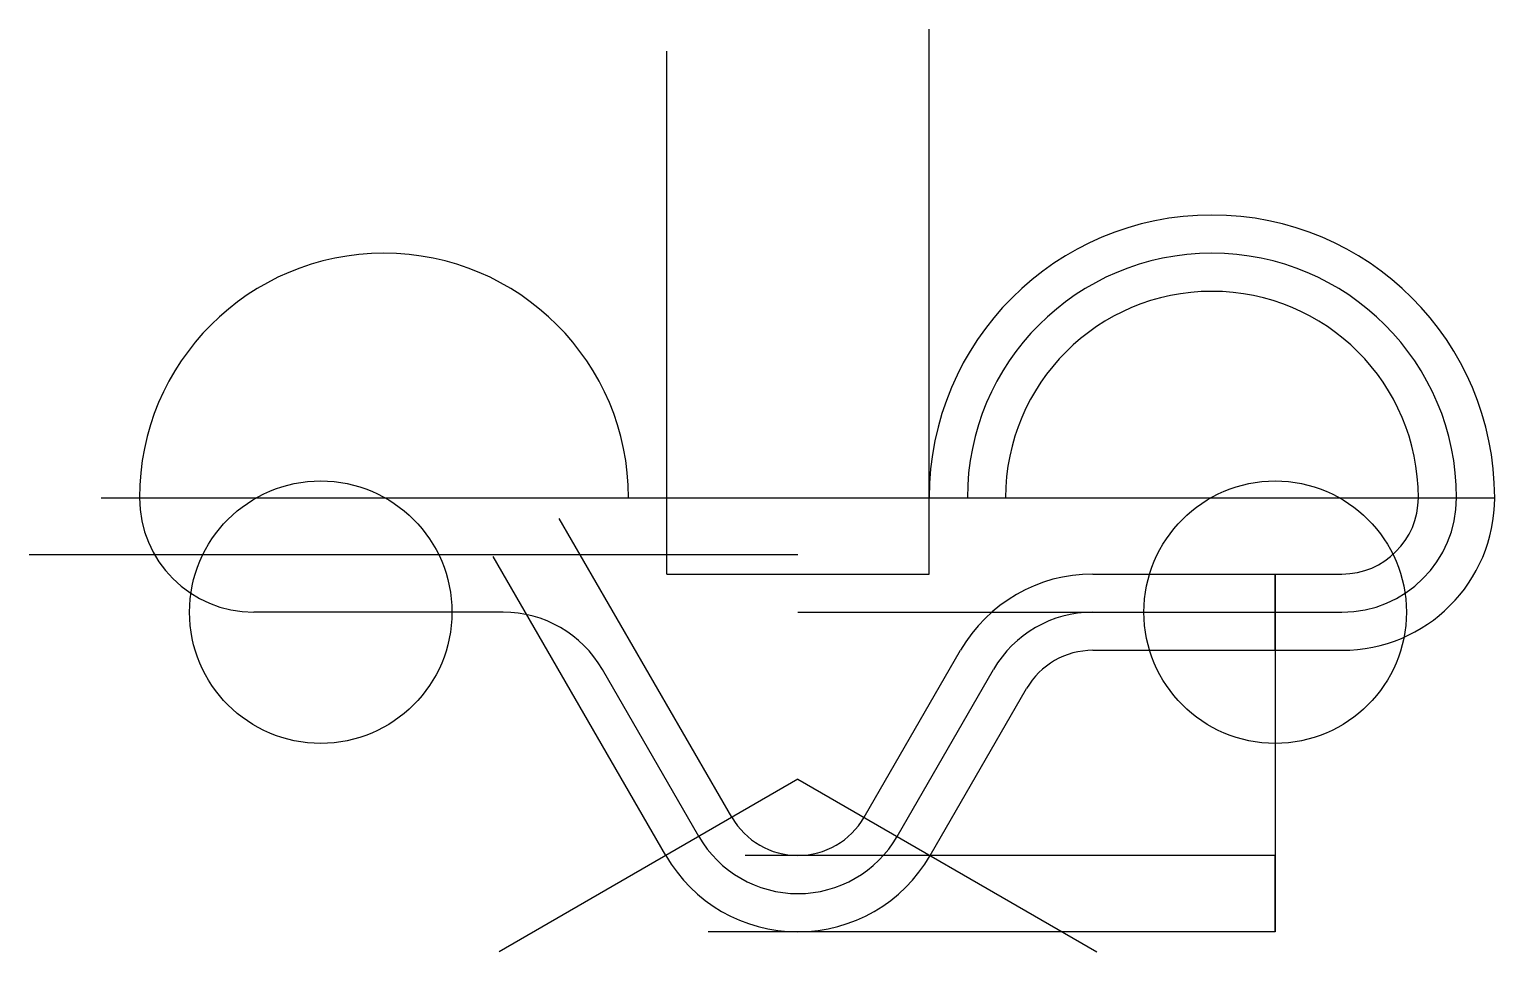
# Model space of a CAD drawing. Header units: inches. Extents: x -0.161 to 0.146, y -0.083 to 0.11.
import ezdxf

# ---------------------------------------------------------------- set-up
doc = ezdxf.new("R2010")
doc.units = ezdxf.units.IN
doc.header["$MEASUREMENT"] = 0

msp = doc.modelspace()

# ---------------------------------------------------------------- linework, layer by layer
for p, q in [((0.0275, -0.004), (0.0275, 0.11018)), ((-0.0275, -0.004), (-0.0275, 0.10557)), ((-0.146, 0.012), (0.146, 0.012)), ((-0.01386, -0.055), (-0.05003, 0.00765)), ((0, 0), (-0.16108, 0)), ((-0.02771, -0.063), (-0.06389, -0.00035)), ((-0.0275, -0.004), (0.0275, -0.004)), ((0.06178, -0.004), (0.114, -0.004)), ((0.1, -0.02), (0.1, -0.004)), ((0.1, -0.004), (0.1, -0.079)), ((-0.06178, -0.012), (-0.114, -0.012)), ((0, -0.012), (0.1, -0.012)), ((0.06178, -0.012), (0.114, -0.012)), ((0.01386, -0.055), (0.03406, -0.02)), ((0.06178, -0.02), (0.114, -0.02)), ((-0.02078, -0.059), (-0.04099, -0.024)), ((0.02078, -0.059), (0.04099, -0.024)), ((0.02771, -0.063), (0.04792, -0.028)), ((0, -0.047), (-0.06265, -0.08317)), ((0, -0.047), (0.06265, -0.08317)), ((0.1, -0.063), (-0.01107, -0.063)), ((0.1, -0.079), (0.1, -0.063)), ((0.1, -0.079), (-0.01885, -0.079))]:
    msp.add_line(p, q)
for centre in [(-0.1, -0.012), (0.1, -0.012)]:
    msp.add_circle(centre, 0.0275)
for centre, radius, start, end in [((0.08675, 0.012), 0.05925, 0, 180), ((-0.08675, 0.012), 0.05125, 0, 180), ((0.08675, 0.012), 0.05125, 0, 180), ((0.08675, 0.012), 0.04325, 0, 180), ((-0.114, 0.012), 0.024, 180, 270), ((0.114, 0.012), 0.032, 270, 0), ((0.114, 0.012), 0.016, 270, 0), ((0.114, 0.012), 0.024, 270, 0), ((0.06178, -0.036), 0.032, 90, 150), ((-0.06178, -0.036), 0.024, 30, 90), ((0.06178, -0.036), 0.024, 90, 150), ((0.06178, -0.036), 0.016, 90, 150), ((0, -0.047), 0.016, 210, 330), ((0, -0.047), 0.024, 210, 330), ((0, -0.047), 0.032, 210, 330)]:
    msp.add_arc(centre, radius, start, end)

doc.saveas('drawing.dxf')
